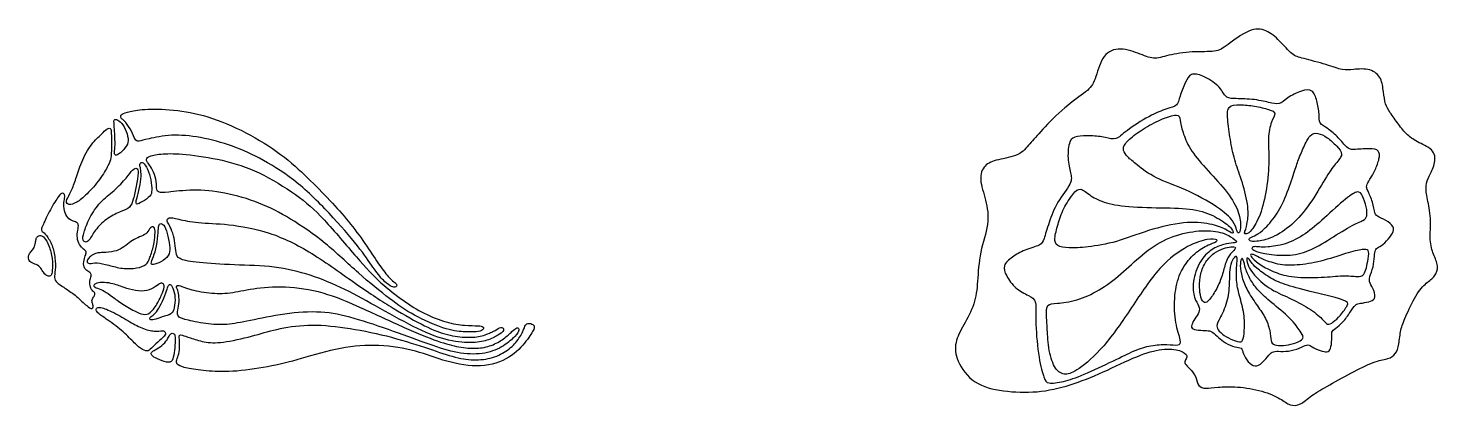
# Model space of a CAD drawing. Header units: millimetres. Extents: x -135 to 7155, y -215 to 2165.
# Drawn here: x 4598 to 5943, y 1765 to 2125 of the extents above; entities that cross this region are included whole.
import ezdxf

# ---------------------------------------------------------------- set-up
doc = ezdxf.new("R2010")
doc.units = ezdxf.units.MM
doc.header["$MEASUREMENT"] = 0
doc.layers.add('Default', color=18, linetype='Continuous')

msp = doc.modelspace()

# ---------------------------------------------------------------- linework, layer by layer
at = {"layer": 'Default'}
for points in [[(5566, 2028.7), (5571.6, 2034.7), (5587, 2050.8), (5609.4, 2065.4), (5616, 2074.5), (5621.7, 2098.8), (5636.8, 2108), (5658, 2101.3), (5671.9, 2094.8), (5684.1, 2099.5), (5708.9, 2103.4), (5732, 2102.2), (5740.1, 2107.5), (5763.8, 2125.8), (5779.4, 2124.3), (5791.9, 2113.6), (5804.5, 2098.9), (5812.2, 2097), (5837.9, 2090.3), (5852.6, 2084.6), (5861, 2085.9), (5879.2, 2087.2), (5889.5, 2077.7), (5890.8, 2064.5), (5892.7, 2052), (5896.6, 2045.5), (5905.4, 2033.3), (5913.4, 2022.9), (5924.1, 2015.9), (5940.7, 2008.9), (5940.4, 1994.9), (5934.2, 1983.4), (5930.9, 1975.5), (5932.5, 1962.6), (5936.9, 1944.5), (5934.6, 1921.5), (5938.5, 1909.3), (5943.9, 1898.1), (5940.6, 1887.9), (5932, 1882.6), (5922.1, 1871.7), (5911.3, 1847.9), (5907.1, 1837.8), (5905.9, 1823), (5902.8, 1813.7), (5896, 1809.3), (5884.9, 1808.2), (5863.5, 1798.3), (5838.3, 1783.8), (5821.3, 1774.4), (5811.9, 1765), (5801.5, 1764.5), (5793.8, 1771.3), (5776.3, 1779.3), (5750.7, 1783.4), (5731.8, 1782.7), (5721.2, 1780.8), (5713.6, 1783.1), (5713, 1792), (5705.8, 1800.9), (5701, 1804.7), (5701.7, 1808.7), (5705, 1812), (5698.5, 1818.2), (5680.1, 1819.8), (5657.7, 1813.4), (5622.8, 1796.2), (5592.1, 1783.8), (5560.9, 1776.8), (5527.6, 1778.1), (5499.5, 1784.8), (5482.8, 1808.4), (5481.6, 1825.3), (5489.9, 1841), (5501.7, 1862.1), (5503.8, 1882.2), (5505.4, 1911.8), (5515.4, 1938.5), (5512.1, 1961.5), (5504.7, 1981.4), (5509.7, 1995.2), (5522.1, 1999.8), (5544.2, 2003.4), (5553.5, 2014.8), (5560.4, 2022.7), (5566, 2028.7)], [(5570.2, 1837.7), (5570.6, 1831.9), (5571.3, 1816.9), (5577.6, 1798.4), (5587.3, 1793.4), (5598.3, 1797.6), (5623.8, 1819.1), (5650.8, 1858.3), (5677.4, 1899.3), (5705.6, 1919.1), (5724.3, 1924.4), (5733.9, 1923.4), (5731.2, 1920.9), (5719.6, 1917.2), (5705.8, 1906), (5695.1, 1889.9), (5691, 1867.2), (5692, 1843.1), (5698.5, 1825.4), (5696.2, 1821.9), (5685.3, 1823.6), (5669, 1822.7), (5653.6, 1817.8), (5635.2, 1808.4), (5603.1, 1793.4), (5585.6, 1787.3), (5569.7, 1785.4), (5567.6, 1790), (5562, 1808.2), (5558.6, 1844.9), (5560.4, 1866), (5553.3, 1869.6), (5539.5, 1876.3), (5530.6, 1889.4), (5527.2, 1898.6), (5536.6, 1907), (5548.3, 1913.7), (5564.8, 1918.2), (5566.7, 1922.3), (5571.6, 1939.3), (5579, 1959.2), (5594.7, 1978.2), (5592.6, 1986.2), (5589.2, 2000.6), (5591, 2019.3), (5597.7, 2022.1), (5611.9, 2022.9), (5626.2, 2021.2), (5635.9, 2017.8), (5644, 2026.6), (5668.1, 2042.2), (5685.6, 2049), (5694.6, 2050.9), (5696.2, 2059.3), (5702.2, 2074.2), (5706.7, 2082.6), (5717.7, 2081), (5735.1, 2070.3), (5739.8, 2059), (5746.5, 2057.9), (5766.1, 2057.9), (5782.7, 2054.2), (5791.8, 2051.8), (5798.2, 2058.6), (5813.5, 2066.3), (5823.6, 2067.1), (5827.7, 2056.3), (5830.1, 2042.7), (5829, 2034.2), (5837.8, 2029.9), (5848.3, 2020.8), (5856.4, 2010.4), (5860.5, 2009), (5879, 2010.7), (5887.1, 2009), (5887.5, 2001.2), (5883.1, 1989.4), (5877.8, 1980.5), (5874.2, 1974.6), (5875.6, 1971), (5881.1, 1959.2), (5882.5, 1947.3), (5885.7, 1945.5), (5896.2, 1940.5), (5901.8, 1934.3), (5899.2, 1928), (5892.2, 1919.7), (5885.5, 1915.7), (5883.1, 1913.9), (5882.3, 1908.1), (5881.6, 1897.1), (5877.3, 1887.3), (5877.5, 1882.2), (5882.5, 1875), (5883.5, 1866.2), (5877.5, 1863.9), (5868.1, 1862.4), (5864.9, 1862.1), (5861.1, 1857.1), (5854.1, 1846.2), (5846.7, 1839.4), (5841.2, 1836.2), (5842.1, 1831.4), (5841.1, 1820.1), (5838.6, 1815.8), (5833.3, 1816.3), (5823.8, 1820), (5819, 1823.9), (5813.7, 1821.1), (5802.9, 1816.6), (5792.5, 1816.7), (5785.4, 1816.9), (5782.4, 1814), (5775.1, 1805), (5768.6, 1801.6), (5761.6, 1806.1), (5756.9, 1814.7), (5755.9, 1820.6), (5749.9, 1820.4), (5739.5, 1824.7), (5733.6, 1829.7), (5728, 1835.4), (5724.2, 1836.6), (5717.1, 1836.6), (5707.7, 1837.7), (5707.7, 1841.6), (5710.6, 1847.8), (5715.9, 1854.4), (5715.2, 1859.7), (5710.4, 1866.9), (5708.1, 1882.4), (5715.3, 1903.5), (5727.2, 1914.9), (5739, 1919.1), (5748.5, 1920.5), (5752.2, 1920.3), (5746.6, 1926), (5732.2, 1932.4), (5709.5, 1932), (5683.7, 1925.3), (5660.5, 1909.5), (5640.7, 1889.9), (5619.7, 1874.5), (5598.4, 1864.7), (5577.9, 1862.2), (5569.5, 1862.2), (5569.4, 1851.6), (5569.9, 1843.5), (5570.2, 1837.7)], [(4691.1, 2035.1), (4692.7, 2033.1), (4697.3, 2026.6), (4699.7, 2018.3), (4703.4, 2016.9), (4710.7, 2019.3), (4734.4, 2024.2), (4761.5, 2021.8), (4793.8, 2013.3), (4821.3, 2000.3), (4855.5, 1979.2), (4890.4, 1943.6), (4917.1, 1912.1), (4928.5, 1894.1), (4938.5, 1882.2), (4945, 1878.1), (4949.2, 1877.8), (4949.9, 1880.3), (4948.5, 1882), (4943.2, 1885.7), (4933.4, 1898.1), (4921.7, 1916.7), (4905.8, 1938.6), (4888.9, 1957.9), (4867.9, 1979.5), (4844, 2002.1), (4810.9, 2024), (4773, 2040.7), (4740.3, 2047.7), (4709.8, 2048.5), (4693.9, 2045.7), (4686.5, 2043.4), (4686, 2040.3), (4687.4, 2038.6), (4689.4, 2037.1), (4691.1, 2035.1)], [(5745.4, 2016.4), (5746.5, 2009.8), (5749.2, 1997.2), (5756.5, 1978.8), (5762.8, 1953.2), (5761, 1938.3), (5759.7, 1933.3), (5757.9, 1929.6), (5759.6, 1928.1), (5764.9, 1931), (5773.6, 1945.6), (5780, 1971.7), (5782.3, 2000), (5780.4, 2020.4), (5783.8, 2037), (5789.1, 2044.4), (5783, 2047.6), (5767.6, 2051.2), (5753.9, 2052.5), (5741.5, 2051.9), (5742.2, 2037), (5744.2, 2023), (5745.4, 2016.4)], [(4680.2, 2029), (4680.4, 2026.4), (4681, 2019), (4680.8, 2008.9), (4679.7, 2003.6), (4684.2, 2004.1), (4691.4, 2011.4), (4694.2, 2017.5), (4691.9, 2026.9), (4687.1, 2035.5), (4681.9, 2038.6), (4679.5, 2037.7), (4679.9, 2034.7), (4680.1, 2031.6), (4680.2, 2029)], [(5656.4, 1994.4), (5660.7, 1990.9), (5672.5, 1981.7), (5701.4, 1972.3), (5734.9, 1954), (5749.2, 1940.3), (5750.6, 1931.9), (5753.1, 1928.6), (5755, 1933.3), (5754.5, 1946.7), (5745.5, 1965.4), (5725.7, 1986.9), (5708, 2006.3), (5700.3, 2022.6), (5696.9, 2036.1), (5696.6, 2043.4), (5687.1, 2041.6), (5669.8, 2034.2), (5653.5, 2023.8), (5643.3, 2014.4), (5642.2, 2008.6), (5646.4, 2002.5), (5652, 1997.8), (5656.4, 1994.4)], [(4665.6, 2022), (4663.1, 2019.5), (4655.2, 2011.7), (4646.6, 1992.1), (4642.7, 1977.9), (4637.7, 1967), (4633.4, 1959.3), (4636.5, 1956), (4644, 1958.2), (4653.5, 1965.8), (4667.1, 1981.1), (4675, 1995.3), (4677.4, 2000.7), (4677.3, 2010.7), (4677.6, 2026.9), (4676.1, 2031.4), (4670.2, 2026.5), (4668.1, 2024.4), (4665.6, 2022)], [(5804.9, 1984.7), (5803, 1978.7), (5797.1, 1961.6), (5787.4, 1944.1), (5774.6, 1930.5), (5767.6, 1926.9), (5762.1, 1924.5), (5762.9, 1922.1), (5768.5, 1921.1), (5784.8, 1924.3), (5803.8, 1936.8), (5820.8, 1956.1), (5836.1, 1983.2), (5845.5, 1996.7), (5853.5, 2004.9), (5846.4, 2012.6), (5837.4, 2021.5), (5828, 2025.7), (5820.8, 2024.2), (5815, 2012), (5808.9, 1997.8), (5806.9, 1990.8), (5804.9, 1984.7)], [(4713.8, 1994.4), (4714.9, 1992.9), (4717.9, 1988.3), (4720.7, 1978.6), (4720.3, 1970.6), (4722.5, 1968.1), (4728.7, 1968.3), (4755, 1971.5), (4785.1, 1969), (4819.1, 1959), (4847.2, 1944.6), (4882, 1920.7), (4913, 1890.9), (4944.6, 1865.3), (4964.6, 1851.3), (4995.8, 1837.3), (5014.2, 1835), (5026.2, 1835.2), (5032.5, 1836.9), (5032.7, 1840.4), (5028.3, 1841.2), (5015.2, 1841.2), (4997.3, 1843.8), (4975.5, 1852.4), (4956.1, 1864.7), (4934.5, 1881.3), (4913.4, 1903.7), (4878.6, 1945.6), (4855.5, 1965.8), (4817.7, 1989.1), (4783.9, 2000), (4745.8, 2005.5), (4725.5, 2005.7), (4712.4, 2003.2), (4710.6, 2000.1), (4711.3, 1997.7), (4712.7, 1996), (4713.8, 1994.4)], [(4680, 1970.4), (4675.6, 1966.5), (4666.4, 1959.8), (4656.1, 1944), (4650.5, 1929.2), (4649.7, 1922.3), (4653.2, 1920.3), (4656.6, 1922.7), (4662.4, 1933.9), (4674, 1944.6), (4687.2, 1950.7), (4695.4, 1953.5), (4698.3, 1961.3), (4701.2, 1974.3), (4703.6, 1988.4), (4701.9, 1992.4), (4697.7, 1990.6), (4692.7, 1983.2), (4684.4, 1974.3), (4680, 1970.4)], [(4705.5, 1989.7), (4705.7, 1987.6), (4705.9, 1981.7), (4703.8, 1970.1), (4700.6, 1959.5), (4700.9, 1956.3), (4706.4, 1959.3), (4715.4, 1964.9), (4716, 1969.9), (4715.6, 1980.2), (4712.2, 1991.2), (4707.3, 1998.2), (4704.4, 1996.2), (4704.4, 1993.8), (4705.2, 1991.7), (4705.5, 1989.7)], [(4612.5, 1938.2), (4613.9, 1941.3), (4618.9, 1952.2), (4628, 1966.7), (4630.5, 1968), (4633, 1967), (4632.9, 1963.5), (4631.7, 1957.6), (4632.9, 1948.5), (4636.5, 1942.6), (4642.7, 1940.5), (4645.8, 1939.2), (4646.1, 1935.8), (4644.5, 1928.9), (4645.2, 1921.5), (4648.5, 1915.6), (4653.2, 1913.1), (4653.5, 1910.1), (4651.6, 1905.8), (4650.2, 1898.3), (4653.8, 1893.4), (4658, 1891.5), (4658.4, 1888.9), (4656.4, 1884.1), (4657, 1877.7), (4660, 1873.8), (4661.9, 1872.7), (4661.6, 1869.7), (4658.8, 1867), (4658.8, 1863.3), (4660.3, 1860.1), (4659.9, 1857.9), (4658.1, 1857.4), (4655.3, 1858.7), (4643.6, 1870), (4634.2, 1876.2), (4624.8, 1882.7), (4622.5, 1886.5), (4624.1, 1893.9), (4624, 1905.9), (4621.3, 1918), (4615.2, 1928.6), (4610.8, 1931.3), (4610.6, 1933.4), (4611.1, 1935.1), (4612.5, 1938.2)], [(5609.4, 1916.5), (5617, 1917.4), (5636.1, 1920.5), (5665.7, 1932.5), (5702.1, 1941.3), (5726.7, 1938.8), (5741.3, 1933.3), (5748, 1927.7), (5747.9, 1933.1), (5735.7, 1942.9), (5716.3, 1952.2), (5689.9, 1953.8), (5649.4, 1954.1), (5625.2, 1958.1), (5611.1, 1965), (5601.6, 1973.9), (5595.2, 1968.1), (5585.2, 1953), (5580.4, 1937.9), (5576.5, 1923.5), (5578.8, 1917.2), (5590.2, 1915), (5601.7, 1915.6), (5609.4, 1916.5)], [(5780.9, 1916.5), (5784.9, 1916.8), (5796.9, 1918.2), (5816.9, 1928.2), (5833.5, 1943.1), (5856.9, 1964.6), (5867.1, 1970.7), (5871, 1966.1), (5875.2, 1954.1), (5875.4, 1945.2), (5873, 1941.9), (5860.8, 1937.5), (5837, 1921.9), (5817.1, 1910.6), (5797.1, 1907.5), (5775.6, 1910), (5767.6, 1912.9), (5764.6, 1915.1), (5767, 1917.1), (5772.8, 1916.2), (5776.9, 1916.2), (5780.9, 1916.5)], [(4721.9, 1930), (4721.7, 1926.8), (4721, 1916.7), (4717.3, 1906.6), (4714.4, 1899.6), (4717.9, 1899.2), (4727.2, 1903.1), (4733.5, 1909.7), (4733.2, 1917), (4730.8, 1930.2), (4727.6, 1938.2), (4723.2, 1939.3), (4722.3, 1935.8), (4722.2, 1933.1), (4721.9, 1930)], [(4735.9, 1929.4), (4736.9, 1926.4), (4738.1, 1920), (4738.8, 1910.3), (4740.9, 1904.8), (4754.9, 1901.8), (4788.9, 1899.1), (4829.4, 1898.7), (4862.9, 1891.6), (4896.3, 1878.6), (4928.3, 1860.7), (4966.8, 1839.1), (4996.7, 1826.4), (5021.2, 1824.4), (5036.5, 1826.7), (5046.9, 1832.5), (5051.8, 1835.7), (5051.8, 1839.5), (5048.2, 1839.7), (5042.2, 1835.9), (5031.5, 1831), (5017.1, 1829.5), (4998.3, 1831.7), (4978, 1839.6), (4946.5, 1857.1), (4913.2, 1879.1), (4867.4, 1912.5), (4828.2, 1931.5), (4787.5, 1938.7), (4759, 1939.1), (4740, 1943.1), (4731.2, 1945.4), (4730.1, 1940.6), (4732.6, 1937.7), (4735, 1932.4), (4735.9, 1929.4)], [(4604.9, 1920.3), (4604.6, 1919), (4603.8, 1915.8), (4601.4, 1912.2), (4598.4, 1909.5), (4597.8, 1904.2), (4601.4, 1900.8), (4607.3, 1899.4), (4611.2, 1894.9), (4612.9, 1891.2), (4616.4, 1888), (4620.4, 1888.8), (4621.1, 1892.9), (4621.4, 1905.2), (4618.1, 1918.2), (4613.4, 1925.9), (4609.8, 1927.7), (4606.7, 1926.5), (4605.3, 1923.7), (4605.1, 1921.7), (4604.9, 1920.3)], [(4669.8, 1911.1), (4672.5, 1911.2), (4680.9, 1911.9), (4687.5, 1915), (4694.7, 1920.6), (4700.6, 1924.7), (4708.2, 1927.2), (4712.2, 1930.7), (4715.5, 1936.6), (4719.1, 1935.1), (4719.2, 1928.9), (4718, 1917.8), (4714, 1905.5), (4711.1, 1899.2), (4702.5, 1895.9), (4687.7, 1895.3), (4674.6, 1899.1), (4663.3, 1901.9), (4655.6, 1899.9), (4653.7, 1902.4), (4655.3, 1905.7), (4659.4, 1909.2), (4664.9, 1911), (4667.1, 1910.9), (4669.8, 1911.1)], [(5738.3, 1914.9), (5735.6, 1914), (5728.9, 1911), (5721.3, 1902.7), (5715.9, 1890.9), (5715.2, 1877.5), (5716.4, 1867.9), (5719.9, 1861.7), (5724.9, 1865.2), (5732.2, 1876.6), (5737.4, 1888.9), (5740.3, 1902), (5744.7, 1910.1), (5752.1, 1916.4), (5745.2, 1916.8), (5741, 1915.9), (5738.3, 1914.9)], [(5777.2, 1904.2), (5781.1, 1902.6), (5792, 1898.7), (5810.3, 1898.7), (5834.2, 1903), (5858.9, 1911.7), (5873.8, 1914.7), (5877.8, 1913.4), (5876, 1902.1), (5874.3, 1894.6), (5871.7, 1888.6), (5867.4, 1887.8), (5852.9, 1889.4), (5833.2, 1887), (5803.9, 1887), (5787.2, 1891.8), (5772.7, 1899.5), (5765.6, 1905.9), (5763.6, 1908.9), (5765, 1909.8), (5768.9, 1908.5), (5773.4, 1905.8), (5777.2, 1904.2)], [(5751, 1898.3), (5750.7, 1894.5), (5750.3, 1884.2), (5753.2, 1870.7), (5758.7, 1852), (5758.4, 1836.1), (5757.1, 1825.5), (5752.8, 1825.5), (5742.9, 1829.2), (5735, 1834.6), (5731.3, 1840), (5732.9, 1844.9), (5741.8, 1860.9), (5744.2, 1879.9), (5743.8, 1895.3), (5746.9, 1904.7), (5750.2, 1908), (5751.7, 1906.7), (5751.2, 1902), (5751, 1898.3)], [(5759.5, 1895.7), (5760.6, 1892.3), (5763.7, 1885), (5771.5, 1874.4), (5783.1, 1864), (5803.3, 1847.9), (5812.6, 1834.5), (5814.6, 1830.8), (5814.2, 1827.9), (5805.3, 1823.6), (5795.3, 1822.1), (5786.2, 1822.5), (5783.3, 1825.9), (5783.3, 1836.2), (5778.1, 1850.1), (5769.8, 1861.1), (5760.7, 1875.1), (5755.6, 1887.4), (5753.9, 1899.3), (5755.3, 1906), (5757.3, 1905.3), (5758.5, 1899), (5759.5, 1895.7)], [(5770.3, 1896.1), (5773.1, 1893.7), (5781.7, 1887.1), (5795.7, 1880.4), (5818.5, 1874.6), (5857.1, 1865.2), (5857.9, 1861.8), (5849.7, 1850.6), (5842.9, 1844.2), (5837.3, 1841.3), (5834.1, 1846.8), (5820.1, 1858.3), (5800.8, 1868.1), (5781.3, 1876.2), (5766.3, 1890.9), (5761.9, 1897.6), (5759.9, 1906.3), (5762, 1905.9), (5764.7, 1901.7), (5767.4, 1898.5), (5770.3, 1896.1)], [(4689.7, 1877.6), (4692.5, 1876.7), (4700.6, 1874.1), (4711.6, 1874), (4720.1, 1878.5), (4724.6, 1882.8), (4728.2, 1880.7), (4727.5, 1875.6), (4722.8, 1864.7), (4715.5, 1853.5), (4709.8, 1851.1), (4701.8, 1853.8), (4687.7, 1861.8), (4678, 1869.2), (4670.3, 1874.6), (4663.9, 1877.2), (4659.7, 1878.7), (4661.6, 1881.5), (4668.2, 1882.8), (4677.4, 1881.8), (4683.7, 1879.8), (4686.9, 1878.6), (4689.7, 1877.6)], [(4730.1, 1874.6), (4729.2, 1872.2), (4726.2, 1864.3), (4721.3, 1855.2), (4717, 1850.9), (4713.7, 1848.9), (4713.9, 1846.7), (4717.5, 1846.4), (4725.6, 1849.7), (4735.6, 1852), (4737.5, 1857.9), (4738.7, 1868.2), (4736.1, 1878), (4733.4, 1881.5), (4731.4, 1879.1), (4730.9, 1877.1), (4730.1, 1874.6)], [(4740.7, 1874.7), (4741.2, 1873.3), (4742.2, 1869.1), (4741.8, 1859.4), (4739.8, 1852.7), (4741.3, 1849.4), (4748.2, 1846.6), (4770.7, 1842.2), (4789.6, 1841.9), (4811, 1846.4), (4847.6, 1854), (4881.9, 1855.1), (4911.3, 1848.2), (4952.6, 1833.8), (4985.5, 1821.3), (5010.8, 1813.9), (5034.7, 1813.7), (5052.5, 1821.7), (5063.4, 1831.7), (5067.3, 1837.6), (5064.6, 1840.1), (5060, 1836.2), (5052.2, 1828.5), (5040.2, 1821.8), (5026.1, 1818.9), (5009.2, 1820.5), (4990.5, 1825.3), (4958.6, 1838.3), (4914.8, 1859), (4879.4, 1874.1), (4842.6, 1879.6), (4811, 1877), (4790.4, 1871.7), (4770.9, 1871.9), (4749.8, 1876.1), (4742.6, 1880), (4739.7, 1879.5), (4739.4, 1877.4), (4740.2, 1876.1), (4740.7, 1874.7)], [(4671, 1848.6), (4674.7, 1846), (4686.3, 1838), (4697.4, 1826.7), (4705.5, 1818.8), (4712, 1816.1), (4715, 1819.3), (4721.4, 1825.4), (4728.9, 1831.5), (4729.3, 1835.1), (4726.7, 1836.9), (4719.2, 1835.3), (4706.6, 1838.3), (4693.7, 1845.7), (4677, 1855.5), (4664.9, 1859.8), (4662.1, 1856.9), (4664, 1853.7), (4667.3, 1851.3), (4671, 1848.6)], [(4742.4, 1828), (4742.5, 1826.1), (4742.7, 1819.6), (4741.3, 1812.5), (4739.1, 1807.3), (4740, 1803.6), (4748.2, 1800.7), (4767, 1797.8), (4791.2, 1796.6), (4827.7, 1801.6), (4856.5, 1809), (4896.7, 1821), (4932.6, 1823.8), (4968.9, 1817.6), (4996.4, 1806.5), (5030.7, 1800.2), (5058.6, 1809.8), (5074.3, 1827.3), (5081.7, 1839.1), (5080.5, 1841.9), (5076.6, 1843.8), (5072.5, 1843.1), (5071.4, 1838.5), (5066.1, 1827.8), (5056.1, 1817.5), (5041.7, 1810), (5023, 1807.6), (5003.7, 1811), (4978.1, 1820.1), (4940.4, 1832), (4899.2, 1840.1), (4864.2, 1843), (4833.7, 1838), (4812.7, 1831.2), (4781.8, 1824.2), (4765.6, 1825.3), (4751.8, 1829.8), (4744.1, 1832.5), (4742.3, 1832.5), (4741.9, 1830.8), (4742.3, 1829.8), (4742.4, 1828)], [(4732, 1830.3), (4731.2, 1828.9), (4728.8, 1824.7), (4722.1, 1819.5), (4716.3, 1817), (4714.8, 1814.4), (4716.8, 1811.5), (4725.8, 1807.3), (4734.2, 1805.3), (4736.6, 1810.3), (4737.9, 1820.2), (4738.4, 1829.7), (4737.8, 1833.6), (4735.1, 1834.3), (4733.3, 1832.8), (4732.7, 1831.6), (4732, 1830.3)]]:
    msp.add_open_spline(points, degree=3, dxfattribs=at)

doc.saveas('drawing.dxf')
